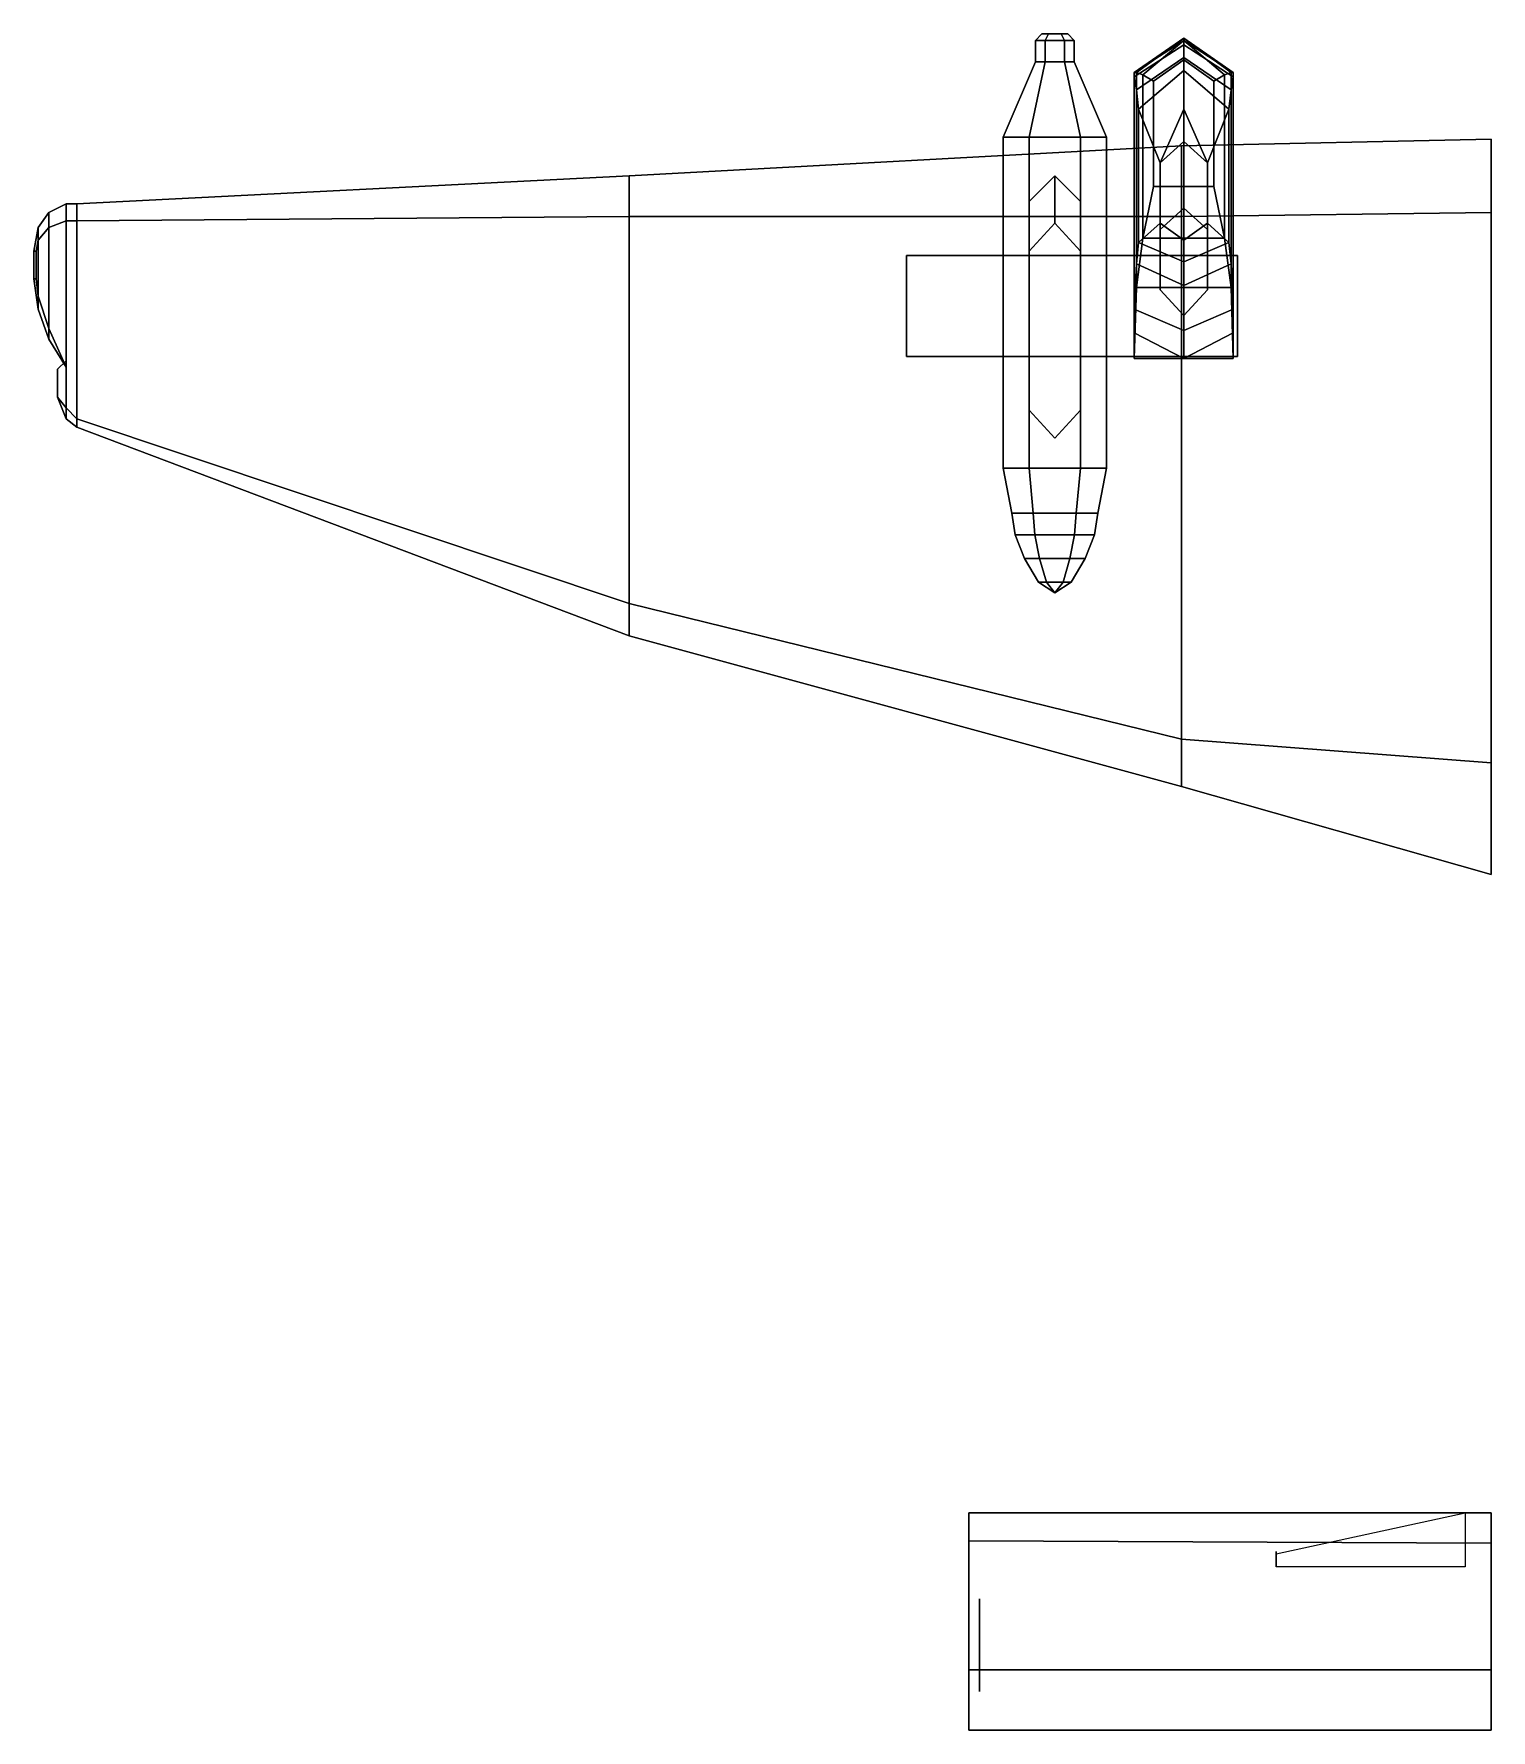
# Model space of a CAD drawing. Extents: x -6.78 to 0, y -4.93 to 2.96.
import ezdxf

# ---------------------------------------------------------------- set-up
doc = ezdxf.new("R2010")
doc.units = 0
doc.layers.add('WING1', color=5, linetype='CONTINUOUS')

msp = doc.modelspace()

# ---------------------------------------------------------------- linework, layer by layer
at = {"layer": 'WING1'}
for points in [[(-2.12, 2.93, 1.08), (-2.075, 2.93, 1.1579), (-2.06, 2.96, 1.132), (-2.09, 2.96, 1.08)], [(-2.075, 2.93, 1.0021), (-2.12, 2.93, 1.08), (-2.09, 2.96, 1.08), (-2.06, 2.96, 1.028)], [(-2.12, 2.83, 1.08), (-2.075, 2.83, 1.1579), (-2.075, 2.93, 1.1579), (-2.12, 2.93, 1.08)], [(-2.075, 2.83, 1.0021), (-2.12, 2.83, 1.08), (-2.12, 2.93, 1.08), (-2.075, 2.93, 1.0021)], [(-2.075, 2.93, 1.1579), (-1.985, 2.93, 1.1579), (-2, 2.96, 1.132), (-2.06, 2.96, 1.132)], [(-1.985, 2.93, 1.0021), (-2.075, 2.93, 1.0021), (-2.06, 2.96, 1.028), (-2, 2.96, 1.028)], [(-2.075, 2.83, 1.1579), (-1.985, 2.83, 1.1579), (-1.985, 2.93, 1.1579), (-2.075, 2.93, 1.1579)], [(-1.985, 2.83, 1.0021), (-2.075, 2.83, 1.0021), (-2.075, 2.93, 1.0021), (-1.985, 2.93, 1.0021)], [(-1.985, 2.93, 1.1579), (-1.94, 2.93, 1.08), (-1.97, 2.96, 1.08), (-2, 2.96, 1.132)], [(-1.94, 2.93, 1.08), (-1.985, 2.93, 1.0021), (-2, 2.96, 1.028), (-1.97, 2.96, 1.08)], [(-1.985, 2.83, 1.1579), (-1.94, 2.83, 1.08), (-1.94, 2.93, 1.08), (-1.985, 2.93, 1.1579)], [(-1.94, 2.83, 1.08), (-1.985, 2.83, 1.0021), (-1.985, 2.93, 1.0021), (-1.94, 2.93, 1.08)], [(-1.43, 2.94, 0.53), (-1.43, 2.94, 0.43), (-1.65, 2.78, 0.43), (-1.66, 2.78, 0.53)], [(-1.43, 2.93, 0.57), (-1.43, 2.94, 0.53), (-1.66, 2.78, 0.53), (-1.66, 2.78, 0.57)], [(-1.43, 2.91, 0.64), (-1.43, 2.93, 0.57), (-1.66, 2.78, 0.57), (-1.66, 2.76, 0.64)], [(-1.43, 2.94, 0.43), (-1.43, 2.93, 0.37), (-1.62, 2.77, 0.37), (-1.65, 2.78, 0.43)], [(-1.43, 2.93, 0.37), (-1.43, 2.84, 0.3), (-1.57, 2.74, 0.3), (-1.62, 2.77, 0.37)], [(-1.2, 2.78, 0.57), (-1.2, 2.78, 0.53), (-1.43, 2.94, 0.53), (-1.43, 2.93, 0.57)], [(-1.2, 2.78, 0.53), (-1.21, 2.78, 0.43), (-1.43, 2.94, 0.43), (-1.43, 2.94, 0.53)], [(-1.21, 2.78, 0.43), (-1.24, 2.77, 0.37), (-1.43, 2.93, 0.37), (-1.43, 2.94, 0.43)], [(-1.2, 2.76, 0.64), (-1.2, 2.78, 0.57), (-1.43, 2.93, 0.57), (-1.43, 2.91, 0.64)], [(-1.24, 2.77, 0.37), (-1.29, 2.74, 0.3), (-1.43, 2.84, 0.3), (-1.43, 2.93, 0.37)], [(-1.43, 2.85, 0.74), (-1.43, 2.91, 0.64), (-1.66, 2.76, 0.64), (-1.65, 2.7, 0.74)], [(-1.43, 2.79, 0.79), (-1.43, 2.85, 0.74), (-1.65, 2.7, 0.74), (-1.64, 2.61, 0.79)], [(-1.21, 2.7, 0.74), (-1.2, 2.76, 0.64), (-1.43, 2.91, 0.64), (-1.43, 2.85, 0.74)], [(-1.22, 2.61, 0.79), (-1.21, 2.7, 0.74), (-1.43, 2.85, 0.74), (-1.43, 2.79, 0.79)], [(-2.27, 2.48, 1.08), (-2.15, 2.48, 1.2878), (-2.075, 2.83, 1.1579), (-2.12, 2.83, 1.08)], [(-2.15, 2.48, 0.8722), (-2.27, 2.48, 1.08), (-2.12, 2.83, 1.08), (-2.075, 2.83, 1.0021)], [(-2.15, 2.48, 1.2878), (-1.91, 2.48, 1.2878), (-1.985, 2.83, 1.1579), (-2.075, 2.83, 1.1579)], [(-1.91, 2.48, 0.8722), (-2.15, 2.48, 0.8722), (-2.075, 2.83, 1.0021), (-1.985, 2.83, 1.0021)], [(-1.91, 2.48, 1.2878), (-1.79, 2.48, 1.08), (-1.94, 2.83, 1.08), (-1.985, 2.83, 1.1579)], [(-1.79, 2.48, 1.08), (-1.91, 2.48, 0.8722), (-1.985, 2.83, 1.0021), (-1.94, 2.83, 1.08)], [(-1.66, 2.78, 0.53), (-1.65, 2.78, 0.43), (-1.65, 1.78, 0.43), (-1.66, 1.45, 0.53)], [(-1.66, 2.78, 0.57), (-1.66, 2.78, 0.53), (-1.66, 1.45, 0.53), (-1.66, 1.57, 0.57)], [(-1.66, 2.76, 0.64), (-1.66, 2.78, 0.57), (-1.66, 1.57, 0.57), (-1.66, 1.68, 0.64)], [(-1.65, 2.78, 0.43), (-1.62, 2.77, 0.37), (-1.62, 2.01, 0.37), (-1.65, 1.78, 0.43)], [(-1.43, 2.61, 0.88), (-1.43, 2.79, 0.79), (-1.64, 2.61, 0.79), (-1.54, 2.36, 0.88)], [(-1.62, 2.77, 0.37), (-1.57, 2.74, 0.3), (-1.57, 2.25, 0.3), (-1.62, 2.01, 0.37)], [(-1.57, 2.25, 0.3), (-1.57, 2.74, 0.3), (-1.43, 2.84, 0.3), (-1.43, 2.25, 0.3)], [(-1.43, 2.25, 0.3), (-1.43, 2.84, 0.3), (-1.29, 2.74, 0.3), (-1.29, 2.25, 0.3)], [(-1.32, 2.36, 0.88), (-1.22, 2.61, 0.79), (-1.43, 2.79, 0.79), (-1.43, 2.61, 0.88)], [(-1.29, 2.25, 0.3), (-1.29, 2.74, 0.3), (-1.24, 2.77, 0.37), (-1.24, 2.01, 0.37)], [(-1.24, 2.01, 0.37), (-1.24, 2.77, 0.37), (-1.21, 2.78, 0.43), (-1.21, 1.78, 0.43)], [(-1.21, 1.78, 0.43), (-1.21, 2.78, 0.43), (-1.2, 2.78, 0.53), (-1.2, 1.45, 0.53)], [(-1.2, 1.57, 0.57), (-1.2, 2.78, 0.57), (-1.2, 2.76, 0.64), (-1.2, 1.68, 0.64)], [(-1.2, 1.45, 0.53), (-1.2, 2.78, 0.53), (-1.2, 2.78, 0.57), (-1.2, 1.57, 0.57)], [(-1.65, 2.7, 0.74), (-1.66, 2.76, 0.64), (-1.66, 1.68, 0.64), (-1.65, 1.89, 0.74)], [(-1.64, 2.61, 0.79), (-1.65, 2.7, 0.74), (-1.65, 1.89, 0.74), (-1.64, 1.99, 0.79)], [(-1.21, 1.89, 0.74), (-1.21, 2.7, 0.74), (-1.22, 2.61, 0.79), (-1.22, 1.99, 0.79)], [(-1.2, 1.68, 0.64), (-1.2, 2.76, 0.64), (-1.21, 2.7, 0.74), (-1.21, 1.89, 0.74)], [(-1.54, 2.36, 0.88), (-1.64, 2.61, 0.79), (-1.64, 1.99, 0.79), (-1.54, 2.08, 0.88)], [(-1.43, 2, 0.88), (-1.43, 2.61, 0.88), (-1.54, 2.36, 0.88), (-1.54, 2.08, 0.88)], [(-1.32, 2.08, 0.88), (-1.32, 2.36, 0.88), (-1.43, 2.61, 0.88), (-1.43, 2, 0.88)], [(-1.22, 1.99, 0.79), (-1.22, 2.61, 0.79), (-1.32, 2.36, 0.88), (-1.32, 2.08, 0.88)], [(-2.27, 0.94, 1.08), (-2.15, 0.94, 1.2878), (-2.15, 2.48, 1.2878), (-2.27, 2.48, 1.08)], [(-2.15, 0.94, 0.8722), (-2.27, 0.94, 1.08), (-2.27, 2.48, 1.08), (-2.15, 2.48, 0.8722)], [(-2.15, 0.94, 1.2878), (-1.91, 0.94, 1.2878), (-1.91, 2.48, 1.2878), (-2.15, 2.48, 1.2878)], [(-1.91, 0.94, 0.8722), (-2.15, 0.94, 0.8722), (-2.15, 2.48, 0.8722), (-1.91, 2.48, 0.8722)], [(-1.91, 0.94, 1.2878), (-1.79, 0.94, 1.08), (-1.79, 2.48, 1.08), (-1.91, 2.48, 1.2878)], [(-1.79, 0.94, 1.08), (-1.91, 0.94, 0.8722), (-1.91, 2.48, 0.8722), (-1.79, 2.48, 1.08)], [(-1.43, 2.15, 1.82), (-1.43, 2.46, 0.88), (-1.54, 2.36, 0.88), (-1.54, 2.05, 1.82)], [(-1.44, 2.11, 2.07), (0, 2.13, 2.45), (0, 2.47, 2.06), (-1.44, 2.44, 1.89)], [(-1.44, 2.44, 1.89), (0, 2.47, 2.06), (0, 2.13, 1.84), (-1.44, 2.11, 1.66)], [(-1.32, 2.05, 1.82), (-1.32, 2.36, 0.88), (-1.43, 2.46, 0.88), (-1.43, 2.15, 1.82)], [(-4.01, 2.11, 2.34), (-1.44, 2.11, 2.07), (-1.44, 2.44, 1.89), (-4.01, 2.3, 2.22)], [(-4.01, 2.3, 2.22), (-1.44, 2.44, 1.89), (-1.44, 2.11, 1.66), (-4.01, 2.11, 2.08)], [(-6.58, 2.09, 2.58), (-4.01, 2.11, 2.34), (-4.01, 2.3, 2.22), (-6.58, 2.17, 2.53)], [(-6.58, 2.17, 2.53), (-4.01, 2.3, 2.22), (-4.01, 2.11, 2.08), (-6.58, 2.09, 2.47)], [(-2.03, 2.08, 1.76), (-2.03, 2.3, 1.28), (-2.15, 2.18, 1.28), (-2.15, 1.95, 1.78)], [(-1.91, 1.95, 1.74), (-1.91, 2.18, 1.28), (-2.03, 2.3, 1.28), (-2.03, 2.08, 1.76)], [(-1.54, 2.05, 1.82), (-1.54, 2.36, 0.88), (-1.54, 2.08, 0.88), (-1.54, 1.77, 1.82)], [(-1.32, 2.08, 0.88), (-1.32, 2.36, 0.88), (-1.32, 2.05, 1.82), (-1.32, 1.77, 1.82)], [(-1.62, 2.01, 0.37), (-1.57, 2.25, 0.3), (-1.43, 2.25, 0.3), (-1.43, 2.01, 0.37)], [(-1.43, 2.01, 0.37), (-1.43, 2.25, 0.3), (-1.29, 2.25, 0.3), (-1.24, 2.01, 0.37)], [(-6.71, 2.06, 2.59), (-6.63, 2.09, 2.59), (-6.63, 2.17, 2.53), (-6.71, 2.13, 2.54)], [(-6.71, 2.13, 2.54), (-6.63, 2.17, 2.53), (-6.63, 2.09, 2.48), (-6.71, 2.06, 2.5)], [(-6.63, 2.09, 2.59), (-6.58, 2.09, 2.58), (-6.58, 2.17, 2.53), (-6.63, 2.17, 2.53)], [(-6.63, 2.17, 2.53), (-6.58, 2.17, 2.53), (-6.58, 2.09, 2.47), (-6.63, 2.09, 2.48)], [(-2.15, 2.18, 1.28), (-2.15, 1.21, 1.28), (-2.15, 1.21, 1.78), (-2.15, 1.95, 1.78)], [(-1.91, 1.21, 1.74), (-1.91, 1.21, 1.28), (-1.91, 2.18, 1.28), (-1.91, 1.95, 1.74)], [(-6.77, 1.95, 2.58), (-6.76, 2, 2.59), (-6.76, 2.06, 2.55), (-6.78, 1.95, 2.55)], [(-6.78, 1.95, 2.55), (-6.76, 2.06, 2.55), (-6.76, 2, 2.52), (-6.77, 1.95, 2.53)], [(-6.76, 2, 2.59), (-6.71, 2.06, 2.59), (-6.71, 2.13, 2.54), (-6.76, 2.06, 2.55)], [(-6.76, 2.06, 2.55), (-6.71, 2.13, 2.54), (-6.71, 2.06, 2.5), (-6.76, 2, 2.52)], [(-6.71, 1.59, 2.59), (-6.71, 2.06, 2.59), (-6.76, 2, 2.59), (-6.76, 1.74, 2.59)], [(-6.76, 2, 2.52), (-6.71, 2.06, 2.5), (-6.71, 1.59, 2.5), (-6.76, 1.74, 2.52)], [(-6.63, 1.41, 2.59), (-6.63, 2.09, 2.59), (-6.71, 2.06, 2.59), (-6.71, 1.59, 2.59)], [(-6.71, 2.06, 2.5), (-6.63, 2.09, 2.48), (-6.63, 1.41, 2.48), (-6.71, 1.59, 2.5)], [(-6.58, 1.17, 2.58), (-6.58, 2.09, 2.58), (-6.63, 2.09, 2.59), (-6.63, 1.22, 2.59)], [(-6.63, 2.09, 2.48), (-6.58, 2.09, 2.47), (-6.58, 1.17, 2.47), (-6.63, 1.22, 2.48)], [(-4.01, 0.31, 2.34), (-4.01, 2.11, 2.34), (-6.58, 2.09, 2.58), (-6.58, 1.17, 2.58)], [(-6.58, 2.09, 2.47), (-4.01, 2.11, 2.08), (-4.01, 0.31, 2.08), (-6.58, 1.17, 2.47)], [(-1.44, -0.32, 2.07), (-1.44, 2.11, 2.07), (-4.01, 2.11, 2.34), (-4.01, 0.31, 2.34)], [(-4.01, 2.11, 2.08), (-1.44, 2.11, 1.66), (-1.44, -0.32, 1.66), (-4.01, 0.31, 2.08)], [(-1.54, 2.08, 0.88), (-1.64, 1.99, 0.79), (-1.43, 1.9, 0.79), (-1.43, 2, 0.88)], [(-1.54, 1.77, 1.82), (-1.54, 2.08, 0.88), (-1.43, 2, 0.88), (-1.43, 1.65, 1.82)], [(0, -0.43, 2.45), (0, 2.13, 2.45), (-1.44, 2.11, 2.07), (-1.44, -0.32, 2.07)], [(-1.44, 2.11, 1.66), (0, 2.13, 1.84), (0, -0.43, 1.84), (-1.44, -0.32, 1.66)], [(-1.43, 1.65, 1.82), (-1.43, 2, 0.88), (-1.32, 2.08, 0.88), (-1.32, 1.77, 1.82)], [(-1.43, 2, 0.88), (-1.43, 1.9, 0.79), (-1.22, 1.99, 0.79), (-1.32, 2.08, 0.88)], [(-6.76, 1.74, 2.59), (-6.76, 2, 2.59), (-6.77, 1.95, 2.58), (-6.77, 1.82, 2.58)], [(-6.77, 1.95, 2.53), (-6.76, 2, 2.52), (-6.76, 1.74, 2.52), (-6.77, 1.82, 2.53)], [(-1.65, 1.78, 0.43), (-1.62, 2.01, 0.37), (-1.43, 2.01, 0.37), (-1.43, 1.78, 0.43)], [(-1.64, 1.99, 0.79), (-1.65, 1.89, 0.74), (-1.43, 1.79, 0.74), (-1.43, 1.9, 0.79)], [(-1.43, 1.78, 0.43), (-1.43, 2.01, 0.37), (-1.24, 2.01, 0.37), (-1.21, 1.78, 0.43)], [(-1.43, 1.9, 0.79), (-1.43, 1.79, 0.74), (-1.21, 1.89, 0.74), (-1.22, 1.99, 0.79)], [(-6.77, 1.82, 2.58), (-6.77, 1.95, 2.58), (-6.78, 1.95, 2.55), (-6.78, 1.82, 2.55)], [(-6.78, 1.82, 2.55), (-6.78, 1.95, 2.55), (-6.77, 1.95, 2.53), (-6.77, 1.82, 2.53)], [(-2.72, 1.93, 1.05), (-2.72, 1.93, 0.91), (-2.72, 1.46, 0.91), (-2.72, 1.46, 1.05)], [(-1.18, 1.93, 1.05), (-1.18, 1.93, 0.91), (-2.72, 1.93, 0.91), (-2.72, 1.93, 1.05)], [(-1.18, 1.46, 1.05), (-1.18, 1.93, 1.05), (-2.72, 1.93, 1.05), (-2.72, 1.46, 1.05)], [(-2.72, 1.46, 0.91), (-2.72, 1.93, 0.91), (-1.18, 1.93, 0.91), (-1.18, 1.46, 0.91)], [(-1.18, 1.46, 0.91), (-1.18, 1.93, 0.91), (-1.18, 1.93, 1.05), (-1.18, 1.46, 1.05)], [(-6.78, 1.82, 2.55), (-6.76, 1.68, 2.55), (-6.76, 1.74, 2.59), (-6.77, 1.82, 2.58)], [(-6.77, 1.82, 2.53), (-6.76, 1.74, 2.52), (-6.76, 1.68, 2.55), (-6.78, 1.82, 2.55)], [(-1.65, 1.89, 0.74), (-1.66, 1.68, 0.64), (-1.43, 1.58, 0.64), (-1.43, 1.79, 0.74)], [(-1.43, 1.79, 0.74), (-1.43, 1.58, 0.64), (-1.2, 1.68, 0.64), (-1.21, 1.89, 0.74)], [(-6.76, 1.68, 2.55), (-6.71, 1.54, 2.54), (-6.71, 1.59, 2.59), (-6.76, 1.74, 2.59)], [(-6.76, 1.74, 2.52), (-6.71, 1.59, 2.5), (-6.71, 1.54, 2.54), (-6.76, 1.68, 2.55)], [(-1.66, 1.45, 0.53), (-1.65, 1.78, 0.43), (-1.43, 1.78, 0.43), (-1.43, 1.45, 0.53)], [(-1.43, 1.45, 0.53), (-1.43, 1.78, 0.43), (-1.21, 1.78, 0.43), (-1.2, 1.45, 0.53)], [(-1.66, 1.68, 0.64), (-1.66, 1.57, 0.57), (-1.43, 1.45, 0.57), (-1.43, 1.58, 0.64)], [(-1.43, 1.58, 0.64), (-1.43, 1.45, 0.57), (-1.2, 1.57, 0.57), (-1.2, 1.68, 0.64)], [(-6.71, 1.54, 2.54), (-6.63, 1.41, 2.53), (-6.63, 1.41, 2.59), (-6.71, 1.59, 2.59)], [(-6.71, 1.59, 2.5), (-6.63, 1.41, 2.48), (-6.63, 1.41, 2.53), (-6.71, 1.54, 2.54)], [(-1.66, 1.57, 0.57), (-1.66, 1.45, 0.53), (-1.43, 1.45, 0.53), (-1.43, 1.45, 0.57)], [(-1.43, 1.45, 0.57), (-1.43, 1.45, 0.53), (-1.2, 1.45, 0.53), (-1.2, 1.57, 0.57)], [(-6.63, 1.22, 2.59), (-6.63, 1.44, 2.59), (-6.67, 1.4, 2.59), (-6.67, 1.27, 2.59)], [(-6.67, 1.4, 2.59), (-6.63, 1.44, 2.59), (-6.63, 1.44, 2.53), (-6.67, 1.4, 2.54)], [(-6.67, 1.4, 2.54), (-6.63, 1.44, 2.53), (-6.63, 1.44, 2.48), (-6.67, 1.4, 2.49)], [(-6.67, 1.4, 2.49), (-6.63, 1.44, 2.48), (-6.63, 1.22, 2.48), (-6.67, 1.27, 2.49)], [(-2.72, 1.46, 1.05), (-2.72, 1.46, 0.91), (-1.18, 1.46, 0.91), (-1.18, 1.46, 1.05)], [(-6.67, 1.27, 2.59), (-6.67, 1.4, 2.59), (-6.67, 1.4, 2.54), (-6.67, 1.27, 2.54)], [(-6.67, 1.27, 2.54), (-6.67, 1.4, 2.54), (-6.67, 1.4, 2.49), (-6.67, 1.27, 2.49)], [(-6.67, 1.27, 2.54), (-6.63, 1.17, 2.53), (-6.63, 1.22, 2.59), (-6.67, 1.27, 2.59)], [(-6.67, 1.27, 2.49), (-6.63, 1.22, 2.48), (-6.63, 1.17, 2.53), (-6.67, 1.27, 2.54)], [(-6.63, 1.17, 2.53), (-6.58, 1.13, 2.53), (-6.58, 1.17, 2.58), (-6.63, 1.22, 2.59)], [(-6.63, 1.22, 2.48), (-6.58, 1.17, 2.47), (-6.58, 1.13, 2.53), (-6.63, 1.17, 2.53)], [(-2.15, 1.21, 1.78), (-2.15, 1.21, 1.28), (-2.03, 1.08, 1.28), (-2.03, 1.08, 1.76)], [(-2.03, 1.08, 1.76), (-2.03, 1.08, 1.28), (-1.91, 1.21, 1.28), (-1.91, 1.21, 1.74)], [(-6.58, 1.13, 2.53), (-4.01, 0.16, 2.22), (-4.01, 0.31, 2.34), (-6.58, 1.17, 2.58)], [(-6.58, 1.17, 2.47), (-4.01, 0.31, 2.08), (-4.01, 0.16, 2.22), (-6.58, 1.13, 2.53)], [(-2.27, 0.94, 1.08), (-2.15, 0.94, 0.8722), (-2.13, 0.73, 0.9068), (-2.23, 0.73, 1.08)], [(-2.15, 0.94, 1.2878), (-2.27, 0.94, 1.08), (-2.23, 0.73, 1.08), (-2.13, 0.73, 1.2532)], [(-2.15, 0.94, 0.8722), (-1.91, 0.94, 0.8722), (-1.93, 0.73, 0.9068), (-2.13, 0.73, 0.9068)], [(-1.91, 0.94, 1.2878), (-2.15, 0.94, 1.2878), (-2.13, 0.73, 1.2532), (-1.93, 0.73, 1.2532)], [(-1.91, 0.94, 0.8722), (-1.79, 0.94, 1.08), (-1.83, 0.73, 1.08), (-1.93, 0.73, 0.9068)], [(-1.79, 0.94, 1.08), (-1.91, 0.94, 1.2878), (-1.93, 0.73, 1.2532), (-1.83, 0.73, 1.08)], [(-2.1224, 0.63, 1.24), (-2.13, 0.73, 1.2532), (-2.23, 0.73, 1.08), (-2.2148, 0.63, 1.08)], [(-2.2148, 0.63, 1.08), (-2.23, 0.73, 1.08), (-2.13, 0.73, 0.9068), (-2.1224, 0.63, 0.92)], [(-1.9376, 0.63, 1.24), (-1.93, 0.73, 1.2532), (-2.13, 0.73, 1.2532), (-2.1224, 0.63, 1.24)], [(-2.1224, 0.63, 0.92), (-2.13, 0.73, 0.9068), (-1.93, 0.73, 0.9068), (-1.9376, 0.63, 0.92)], [(-1.8452, 0.63, 1.08), (-1.83, 0.73, 1.08), (-1.93, 0.73, 1.2532), (-1.9376, 0.63, 1.24)], [(-1.9376, 0.63, 0.92), (-1.93, 0.73, 0.9068), (-1.83, 0.73, 1.08), (-1.8452, 0.63, 1.08)], [(-2.1007, 0.52, 1.2025), (-2.1224, 0.63, 1.24), (-2.2148, 0.63, 1.08), (-2.1714, 0.52, 1.08)], [(-2.1714, 0.52, 1.08), (-2.2148, 0.63, 1.08), (-2.1224, 0.63, 0.92), (-2.1007, 0.52, 0.9575)], [(-1.9593, 0.52, 1.2025), (-1.9376, 0.63, 1.24), (-2.1224, 0.63, 1.24), (-2.1007, 0.52, 1.2025)], [(-2.1007, 0.52, 0.9575), (-2.1224, 0.63, 0.92), (-1.9376, 0.63, 0.92), (-1.9593, 0.52, 0.9575)], [(-1.8886, 0.52, 1.08), (-1.8452, 0.63, 1.08), (-1.9376, 0.63, 1.24), (-1.9593, 0.52, 1.2025)], [(-1.9593, 0.52, 0.9575), (-1.9376, 0.63, 0.92), (-1.8452, 0.63, 1.08), (-1.8886, 0.52, 1.08)], [(-2.0683, 0.41, 1.1463), (-2.1007, 0.52, 1.2025), (-2.1714, 0.52, 1.08), (-2.1065, 0.41, 1.08)], [(-2.1065, 0.41, 1.08), (-2.1714, 0.52, 1.08), (-2.1007, 0.52, 0.9575), (-2.0683, 0.41, 1.0137)], [(-1.9917, 0.41, 1.1463), (-1.9593, 0.52, 1.2025), (-2.1007, 0.52, 1.2025), (-2.0683, 0.41, 1.1463)], [(-2.0683, 0.41, 1.0137), (-2.1007, 0.52, 0.9575), (-1.9593, 0.52, 0.9575), (-1.9917, 0.41, 1.0137)], [(-1.9535, 0.41, 1.08), (-1.8886, 0.52, 1.08), (-1.9593, 0.52, 1.2025), (-1.9917, 0.41, 1.1463)], [(-1.9917, 0.41, 1.0137), (-1.9593, 0.52, 0.9575), (-1.8886, 0.52, 1.08), (-1.9535, 0.41, 1.08)], [(-2.03, 0.36, 1.08), (-2.0683, 0.41, 1.1463), (-2.1065, 0.41, 1.08), (-2.03, 0.36, 1.08)], [(-2.03, 0.36, 1.08), (-2.1065, 0.41, 1.08), (-2.0683, 0.41, 1.0137), (-2.03, 0.36, 1.08)], [(-2.03, 0.36, 1.08), (-1.9917, 0.41, 1.1463), (-2.0683, 0.41, 1.1463), (-2.03, 0.36, 1.08)], [(-2.03, 0.36, 1.08), (-2.0683, 0.41, 1.0137), (-1.9917, 0.41, 1.0137), (-2.03, 0.36, 1.08)], [(-2.03, 0.36, 1.08), (-1.9535, 0.41, 1.08), (-1.9917, 0.41, 1.1463), (-2.03, 0.36, 1.08)], [(-2.03, 0.36, 1.08), (-1.9917, 0.41, 1.0137), (-1.9535, 0.41, 1.08), (-2.03, 0.36, 1.08)], [(-4.01, 0.16, 2.22), (-1.44, -0.54, 1.89), (-1.44, -0.32, 2.07), (-4.01, 0.31, 2.34)], [(-4.01, 0.31, 2.08), (-1.44, -0.32, 1.66), (-1.44, -0.54, 1.89), (-4.01, 0.16, 2.22)], [(-1.44, -0.54, 1.89), (0, -0.95, 2.06), (0, -0.43, 2.45), (-1.44, -0.32, 2.07)], [(-1.44, -0.32, 1.66), (0, -0.43, 1.84), (0, -0.95, 2.06), (-1.44, -0.54, 1.89)], [(-2.43, -4.65, 2.93), (-2.43, -4.05, 2.93), (-2.43, -3.92, 2.87), (-2.43, -4.93, 2.87)], [(-2.43, -4.05, 2.93), (0, -4.06, 2.93), (0, -3.92, 2.87), (-2.43, -3.92, 2.87)], [(-2.43, -3.92, 2.87), (0, -3.92, 2.87), (0, -4.06, 2.82), (-2.43, -4.05, 2.82)], [(-2.43, -4.93, 2.87), (-2.43, -3.92, 2.87), (-2.43, -4.05, 2.82), (-2.43, -4.65, 2.82)], [(-1, -4.17, 2.76), (-1, -4.11, 2.76), (-0.12, -3.92, 2.18), (-0.12, -4.17, 2.18)], [(0, -4.65, 2.93), (0, -4.06, 2.93), (-2.43, -4.05, 2.93), (-2.43, -4.65, 2.93)], [(-2.43, -4.05, 2.82), (0, -4.06, 2.82), (0, -4.65, 2.82), (-2.43, -4.65, 2.82)], [(-1, -4.17, 2.82), (-1, -4.1, 2.82), (-1, -4.11, 2.76), (-1, -4.17, 2.76)], [(-2.38, -4.51, 2.87), (-2.38, -4.32, 2.87), (-2.38, -4.46, 2.72), (-2.38, -4.51, 2.69)], [(-2.38, -4.51, 3.07), (-2.38, -4.49, 3.06), (-2.38, -4.32, 2.87), (-2.38, -4.51, 2.87)], [(-2.38, -4.55, 3.07), (-2.38, -4.51, 3.07), (-2.38, -4.51, 2.69), (-2.38, -4.55, 2.69)], [(-2.38, -4.59, 3.05), (-2.38, -4.55, 3.07), (-2.38, -4.55, 2.69), (-2.38, -4.59, 2.7)], [(-2.43, -4.93, 2.87), (0, -4.93, 2.87), (0, -4.65, 2.93), (-2.43, -4.65, 2.93)], [(-2.43, -4.65, 2.82), (0, -4.65, 2.82), (0, -4.93, 2.87), (-2.43, -4.93, 2.87)], [(-2.38, -4.75, 2.87), (-2.38, -4.59, 3.05), (-2.38, -4.59, 2.7), (-2.38, -4.75, 2.87)]]:
    msp.add_3dface(points, dxfattribs=at)

doc.saveas('drawing.dxf')
